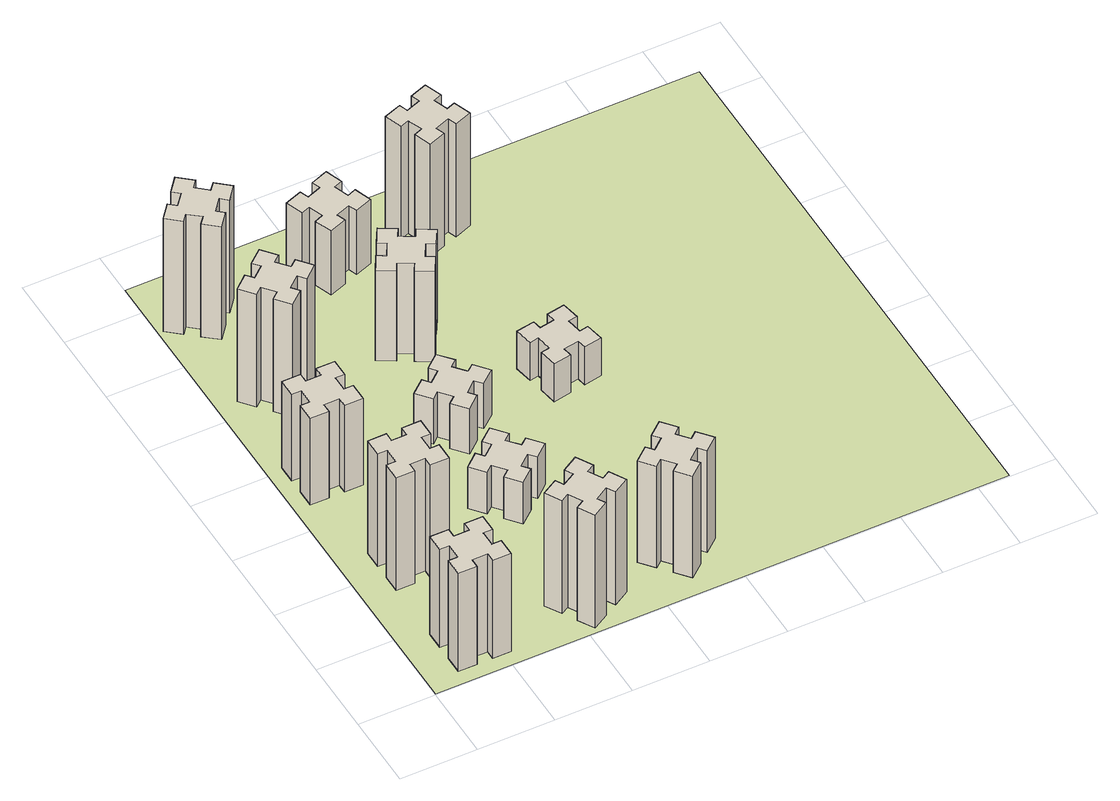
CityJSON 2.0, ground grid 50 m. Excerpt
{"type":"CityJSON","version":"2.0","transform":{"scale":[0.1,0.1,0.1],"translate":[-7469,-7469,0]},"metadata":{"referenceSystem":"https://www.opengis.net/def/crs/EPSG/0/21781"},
"CityObjects":{
"building1":{"type":"Building","attributes":{"class":"1000","function":"1000","usage":"1000","yearOfConstruction":2016,"roofType":"1000","measuredHeight":78,"storeysAboveGround":30,"storeysBelowGround":0},"geometry":[{"type":"Solid","lod":"1","boundaries":[[[[0,1,2,3,4,5,6,7,8,9,10,11,12,13,14,15,16,17,18,19]],[[17,16,20,21]],[[16,15,22,20]],[[15,14,23,22]],[[14,13,24,23]],[[13,12,25,24]],[[12,11,26,25]],[[11,10,27,26]],[[10,9,28,27]],[[9,8,29,28]],[[8,7,30,29]],[[7,6,31,30]],[[6,5,32,31]],[[5,4,33,32]],[[4,3,34,33]],[[3,2,35,34]],[[2,1,36,35]],[[1,0,37,36]],[[0,19,38,37]],[[19,18,39,38]],[[18,17,21,39]],[[24,25,26,27,28,29,30,31,32,33,34,35,36,37,38,39,21,20,22,23]]]]}]},
"building2":{"type":"Building","attributes":{"class":"1000","function":"1000","usage":"1000","yearOfConstruction":2016,"roofType":"1000","measuredHeight":90,"storeysAboveGround":30,"storeysBelowGround":0},"geometry":[{"type":"Solid","lod":"1","boundaries":[[[[40,41,42,43,44,45,46,47,48,49,50,51,52,53,54,55,56,57,58,59]],[[57,56,60,61]],[[56,55,62,60]],[[55,54,63,62]],[[54,53,64,63]],[[53,52,65,64]],[[52,51,66,65]],[[51,50,67,66]],[[50,49,68,67]],[[49,48,69,68]],[[48,47,70,69]],[[47,46,71,70]],[[46,45,72,71]],[[45,44,73,72]],[[44,43,74,73]],[[43,42,75,74]],[[42,41,76,75]],[[41,40,77,76]],[[40,59,78,77]],[[59,58,79,78]],[[58,57,61,79]],[[64,65,66,67,68,69,70,71,72,73,74,75,76,77,78,79,61,60,62,63]]]]}]},
"building3":{"type":"Building","attributes":{"class":"1000","function":"1000","usage":"1000","yearOfConstruction":2016,"roofType":"1000","measuredHeight":69,"storeysAboveGround":30,"storeysBelowGround":0},"geometry":[{"type":"Solid","lod":"1","boundaries":[[[[80,81,82,83,84,85,86,87,88,89,90,91,92,93,94,95,96,97,98,99]],[[97,96,100,101]],[[96,95,102,100]],[[95,94,103,102]],[[94,93,104,103]],[[93,92,105,104]],[[92,91,106,105]],[[91,90,107,106]],[[90,89,108,107]],[[89,88,109,108]],[[88,87,110,109]],[[87,86,111,110]],[[86,85,112,111]],[[85,84,113,112]],[[84,83,114,113]],[[83,82,115,114]],[[82,81,116,115]],[[81,80,117,116]],[[80,99,118,117]],[[99,98,119,118]],[[98,97,101,119]],[[104,105,106,107,108,109,110,111,112,113,114,115,116,117,118,119,101,100,102,103]]]]}]},
"building4":{"type":"Building","attributes":{"class":"1000","function":"1000","usage":"1000","yearOfConstruction":2016,"roofType":"1000","measuredHeight":90,"storeysAboveGround":30,"storeysBelowGround":0},"geometry":[{"type":"Solid","lod":"1","boundaries":[[[[120,121,122,123,124,125,126,127,128,129,130,131,132,133,134,135,136,137,138,139]],[[137,136,140,141]],[[136,135,142,140]],[[135,134,143,142]],[[134,133,144,143]],[[133,132,145,144]],[[132,131,146,145]],[[131,130,147,146]],[[130,129,148,147]],[[129,128,149,148]],[[128,127,150,149]],[[127,126,151,150]],[[126,125,152,151]],[[125,124,153,152]],[[124,123,154,153]],[[123,122,155,154]],[[122,121,156,155]],[[121,120,157,156]],[[120,139,158,157]],[[139,138,159,158]],[[138,137,141,159]],[[144,145,146,147,148,149,150,151,152,153,154,155,156,157,158,159,141,140,142,143]]]]}]},
"building5":{"type":"Building","attributes":{"class":"1000","function":"1000","usage":"1000","yearOfConstruction":2016,"roofType":"1000","measuredHeight":90,"storeysAboveGround":30,"storeysBelowGround":0},"geometry":[{"type":"Solid","lod":"1","boundaries":[[[[160,161,162,163,164,165,166,167,168,169,170,171,172,173,174,175,176,177,178,179]],[[177,176,180,181]],[[176,175,182,180]],[[175,174,183,182]],[[174,173,184,183]],[[173,172,185,184]],[[172,171,186,185]],[[171,170,187,186]],[[170,169,188,187]],[[169,168,189,188]],[[168,167,190,189]],[[167,166,191,190]],[[166,165,192,191]],[[165,164,193,192]],[[164,163,194,193]],[[163,162,195,194]],[[162,161,196,195]],[[161,160,197,196]],[[160,179,198,197]],[[179,178,199,198]],[[178,177,181,199]],[[184,185,186,187,188,189,190,191,192,193,194,195,196,197,198,199,181,180,182,183]]]]}]},
"building6":{"type":"Building","attributes":{"class":"1000","function":"1000","usage":"1000","yearOfConstruction":2016,"roofType":"1000","measuredHeight":90,"storeysAboveGround":30,"storeysBelowGround":0},"geometry":[{"type":"Solid","lod":"1","boundaries":[[[[200,201,202,203,204,205,206,207,208,209,210,211,212,213,214,215,216,217,218,219]],[[217,216,220,221]],[[216,215,222,220]],[[215,214,223,222]],[[214,213,224,223]],[[213,212,225,224]],[[212,211,226,225]],[[211,210,227,226]],[[210,209,228,227]],[[209,208,229,228]],[[208,207,230,229]],[[207,206,231,230]],[[206,205,232,231]],[[205,204,233,232]],[[204,203,234,233]],[[203,202,235,234]],[[202,201,236,235]],[[201,200,237,236]],[[200,219,238,237]],[[219,218,239,238]],[[218,217,221,239]],[[224,225,226,227,228,229,230,231,232,233,234,235,236,237,238,239,221,220,222,223]]]]}]},
"building7":{"type":"Building","attributes":{"class":"1000","function":"1000","usage":"1000","yearOfConstruction":2016,"roofType":"1000","measuredHeight":33,"storeysAboveGround":30,"storeysBelowGround":0},"geometry":[{"type":"Solid","lod":"1","boundaries":[[[[240,241,242,243,244,245,246,247,248,249,250,251,252,253,254,255,256,257,258,259]],[[257,256,260,261]],[[256,255,262,260]],[[255,254,263,262]],[[254,253,264,263]],[[253,252,265,264]],[[252,251,266,265]],[[251,250,267,266]],[[250,249,268,267]],[[249,248,269,268]],[[248,247,270,269]],[[247,246,271,270]],[[246,245,272,271]],[[245,244,273,272]],[[244,243,274,273]],[[243,242,275,274]],[[242,241,276,275]],[[241,240,277,276]],[[240,259,278,277]],[[259,258,279,278]],[[258,257,261,279]],[[264,265,266,267,268,269,270,271,272,273,274,275,276,277,278,279,261,260,262,263]]]]}]},
"building8":{"type":"Building","attributes":{"class":"1000","function":"1000","usage":"1000","yearOfConstruction":2016,"roofType":"1000","measuredHeight":36,"storeysAboveGround":30,"storeysBelowGround":0},"geometry":[{"type":"Solid","lod":"1","boundaries":[[[[280,281,282,283,284,285,286,287,288,289,290,291,292,293,294,295,296,297,298,299]],[[297,296,300,301]],[[296,295,302,300]],[[295,294,303,302]],[[294,293,304,303]],[[293,292,305,304]],[[292,291,306,305]],[[291,290,307,306]],[[290,289,308,307]],[[289,288,309,308]],[[288,287,310,309]],[[287,286,311,310]],[[286,285,312,311]],[[285,284,313,312]],[[284,283,314,313]],[[283,282,315,314]],[[282,281,316,315]],[[281,280,317,316]],[[280,299,318,317]],[[299,298,319,318]],[[298,297,301,319]],[[304,305,306,307,308,309,310,311,312,313,314,315,316,317,318,319,301,300,302,303]]]]}]},
"building9":{"type":"Building","attributes":{"class":"1000","function":"1000","usage":"1000","yearOfConstruction":2016,"roofType":"1000","measuredHeight":81,"storeysAboveGround":30,"storeysBelowGround":0},"geometry":[{"type":"Solid","lod":"1","boundaries":[[[[320,321,322,323,324,325,326,327,328,329,330,331,332,333,334,335,336,337,338,339]],[[337,336,340,341]],[[336,335,342,340]],[[335,334,343,342]],[[334,333,344,343]],[[333,332,345,344]],[[332,331,346,345]],[[331,330,347,346]],[[330,329,348,347]],[[329,328,349,348]],[[328,327,350,349]],[[327,326,351,350]],[[326,325,352,351]],[[325,324,353,352]],[[324,323,354,353]],[[323,322,355,354]],[[322,321,356,355]],[[321,320,357,356]],[[320,339,358,357]],[[339,338,359,358]],[[338,337,341,359]],[[344,345,346,347,348,349,350,351,352,353,354,355,356,357,358,359,341,340,342,343]]]]}]},
"building10":{"type":"Building","attributes":{"class":"1000","function":"1000","usage":"1000","yearOfConstruction":2016,"roofType":"1000","measuredHeight":72,"storeysAboveGround":30,"storeysBelowGround":0},"geometry":[{"type":"Solid","lod":"1","boundaries":[[[[360,361,362,363,364,365,366,367,368,369,370,371,372,373,374,375,376,377,378,379]],[[377,376,380,381]],[[376,375,382,380]],[[375,374,383,382]],[[374,373,384,383]],[[373,372,385,384]],[[372,371,386,385]],[[371,370,387,386]],[[370,369,388,387]],[[369,368,389,388]],[[368,367,390,389]],[[367,366,391,390]],[[366,365,392,391]],[[365,364,393,392]],[[364,363,394,393]],[[363,362,395,394]],[[362,361,396,395]],[[361,360,397,396]],[[360,379,398,397]],[[379,378,399,398]],[[378,377,381,399]],[[384,385,386,387,388,389,390,391,392,393,394,395,396,397,398,399,381,380,382,383]]]]}]},
"building11":{"type":"Building","attributes":{"class":"1000","function":"1000","usage":"1000","yearOfConstruction":2016,"roofType":"1000","measuredHeight":51,"storeysAboveGround":30,"storeysBelowGround":0},"geometry":[{"type":"Solid","lod":"1","boundaries":[[[[400,401,402,403,404,405,406,407,408,409,410,411,412,413,414,415,416,417,418,419]],[[417,416,420,421]],[[416,415,422,420]],[[415,414,423,422]],[[414,413,424,423]],[[413,412,425,424]],[[412,411,426,425]],[[411,410,427,426]],[[410,409,428,427]],[[409,408,429,428]],[[408,407,430,429]],[[407,406,431,430]],[[406,405,432,431]],[[405,404,433,432]],[[404,403,434,433]],[[403,402,435,434]],[[402,401,436,435]],[[401,400,437,436]],[[400,419,438,437]],[[419,418,439,438]],[[418,417,421,439]],[[424,425,426,427,428,429,430,431,432,433,434,435,436,437,438,439,421,420,422,423]]]]}]},
"building12":{"type":"Building","attributes":{"class":"1000","function":"1000","usage":"1000","yearOfConstruction":2016,"roofType":"1000","measuredHeight":30,"storeysAboveGround":30,"storeysBelowGround":0},"geometry":[{"type":"Solid","lod":"1","boundaries":[[[[440,441,442,443,444,445,446,447,448,449,450,451,452,453,454,455,456,457,458,459]],[[457,456,460,461]],[[456,455,462,460]],[[455,454,463,462]],[[454,453,464,463]],[[453,452,465,464]],[[452,451,466,465]],[[451,450,467,466]],[[450,449,468,467]],[[449,448,469,468]],[[448,447,470,469]],[[447,446,471,470]],[[446,445,472,471]],[[445,444,473,472]],[[444,443,474,473]],[[443,442,475,474]],[[442,441,476,475]],[[441,440,477,476]],[[440,459,478,477]],[[459,458,479,478]],[[458,457,461,479]],[[464,465,466,467,468,469,470,471,472,473,474,475,476,477,478,479,461,460,462,463]]]]}]},
"building13":{"type":"Building","attributes":{"class":"1000","function":"1000","usage":"1000","yearOfConstruction":2016,"roofType":"1000","measuredHeight":90,"storeysAboveGround":30,"storeysBelowGround":0},"geometry":[{"type":"Solid","lod":"1","boundaries":[[[[480,481,482,483,484,485,486,487,488,489,490,491,492,493,494,495,496,497,498,499]],[[497,496,500,501]],[[496,495,502,500]],[[495,494,503,502]],[[494,493,504,503]],[[493,492,505,504]],[[492,491,506,505]],[[491,490,507,506]],[[490,489,508,507]],[[489,488,509,508]],[[488,487,510,509]],[[487,486,511,510]],[[486,485,512,511]],[[485,484,513,512]],[[484,483,514,513]],[[483,482,515,514]],[[482,481,516,515]],[[481,480,517,516]],[[480,499,518,517]],[[499,498,519,518]],[[498,497,501,519]],[[504,505,506,507,508,509,510,511,512,513,514,515,516,517,518,519,501,500,502,503]]]]}]},
"landuse1":{"type":"LandUse","attributes":{"name":"plot1","function":"1010"},"geometry":[{"type":"MultiSurface","lod":"1","boundaries":[[[520,521,522,523]]]}]}
},
"vertices":[
[265,325,0],[265,225,0],[205,225,0],[205,105,0],[325,105,0],[325,165,0],[425,165,0],[425,105,0],[545,105,0],[545,225,0],[485,225,0],[485,325,0],[545,325,0],[545,445,0],[425,445,0],[425,385,0],[325,385,0],[325,445,0],[205,445,0],[205,325,0],[325,385,780],[325,445,780],[425,385,780],[425,445,780],[545,445,780],[545,325,780],[485,325,780],[485,225,780],[545,225,780],[545,105,780],[425,105,780],[425,165,780],[325,165,780],[325,105,780],[205,105,780],[205,225,780],[265,225,780],[265,325,780],[205,325,780],[205,445,780],
[265,1065,0],[265,965,0],[205,965,0],[205,845,0],[325,845,0],[325,905,0],[425,905,0],[425,845,0],[545,845,0],[545,965,0],[485,965,0],[485,1065,0],[545,1065,0],[545,1185,0],[425,1185,0],[425,1125,0],[325,1125,0],[325,1185,0],[205,1185,0],[205,1065,0],[325,1125,900],[325,1185,900],[425,1125,900],[425,1185,900],[545,1185,900],[545,1065,900],[485,1065,900],[485,965,900],[545,965,900],[545,845,900],[425,845,900],[425,905,900],[325,905,900],[325,845,900],[205,845,900],[205,965,900],[265,965,900],[265,1065,900],[205,1065,900],[205,1185,900],
[325,1965,0],[225,1965,0],[225,2025,0],[105,2025,0],[105,1905,0],[165,1905,0],[165,1805,0],[105,1805,0],[105,1685,0],[225,1685,0],[225,1745,0],[325,1745,0],[325,1685,0],[445,1685,0],[445,1805,0],[385,1805,0],[385,1905,0],[445,1905,0],[445,2025,0],[325,2025,0],[385,1905,690],[445,1905,690],[385,1805,690],[445,1805,690],[445,1685,690],[325,1685,690],[325,1745,690],[225,1745,690],[225,1685,690],[105,1685,690],[105,1805,690],[165,1805,690],[165,1905,690],[105,1905,690],[105,2025,690],[225,2025,690],[225,1965,690],[325,1965,690],[325,2025,690],[445,2025,690],
[492,2628,0],[427,2704,0],[473,2743,0],[396,2835,0],[304,2758,0],[343,2712,0],[266,2647,0],[228,2693,0],[136,2616,0],[213,2524,0],[259,2563,0],[323,2486,0],[277,2448,0],[354,2356,0],[446,2433,0],[408,2479,0],[484,2543,0],[523,2497,0],[615,2574,0],[538,2666,0],[484,2543,900],[523,2497,900],[408,2479,900],[446,2433,900],[354,2356,900],[277,2448,900],[323,2486,900],[259,2563,900],[213,2524,900],[136,2616,900],[228,2693,900],[266,2647,900],[343,2712,900],[304,2758,900],[396,2835,900],[473,2743,900],[427,2704,900],[492,2628,900],[538,2666,900],[615,2574,900],
[1127,155,0],[1214,205,0],[1244,153,0],[1348,213,0],[1288,317,0],[1236,287,0],[1186,374,0],[1238,404,0],[1178,508,0],[1074,448,0],[1104,396,0],[1017,346,0],[987,398,0],[883,338,0],[943,234,0],[995,264,0],[1045,177,0],[993,147,0],[1053,43,0],[1157,103,0],[1045,177,900],[993,147,900],[995,264,900],[943,234,900],[883,338,900],[987,398,900],[1017,346,900],[1104,396,900],[1074,448,900],[1178,508,900],[1238,404,900],[1186,374,900],[1236,287,900],[1288,317,900],[1348,213,900],[1244,153,900],[1214,205,900],[1127,155,900],[1157,103,900],[1053,43,900],
[384,3387,0],[308,3452,0],[346,3498,0],[254,3575,0],[177,3483,0],[223,3444,0],[159,3368,0],[113,3406,0],[36,3314,0],[128,3237,0],[166,3283,0],[243,3219,0],[204,3173,0],[296,3096,0],[373,3188,0],[327,3226,0],[392,3303,0],[438,3264,0],[515,3356,0],[423,3433,0],[392,3303,900],[438,3264,900],[327,3226,900],[373,3188,900],[296,3096,900],[204,3173,900],[243,3219,900],[166,3283,900],[128,3237,900],[36,3314,900],[113,3406,900],[159,3368,900],[223,3444,900],[177,3483,900],[254,3575,900],[346,3498,900],[308,3452,900],[384,3387,900],[423,3433,900],[515,3356,900],
[1083,1332,0],[1006,1267,0],[968,1313,0],[876,1236,0],[953,1144,0],[999,1183,0],[1063,1106,0],[1017,1068,0],[1094,976,0],[1186,1053,0],[1148,1099,0],[1224,1163,0],[1263,1117,0],[1355,1194,0],[1278,1286,0],[1232,1248,0],[1167,1324,0],[1213,1363,0],[1136,1455,0],[1044,1378,0],[1167,1324,330],[1213,1363,330],[1232,1248,330],[1278,1286,330],[1355,1194,330],[1263,1117,330],[1224,1163,330],[1148,1099,330],[1186,1053,330],[1094,976,330],[1017,1068,330],[1063,1106,330],[999,1183,330],[953,1144,330],[876,1236,330],[968,1313,330],[1006,1267,330],[1083,1332,330],[1044,1378,330],[1136,1455,330],
[1083,1972,0],[1006,1907,0],[968,1953,0],[876,1876,0],[953,1784,0],[999,1823,0],[1063,1746,0],[1017,1708,0],[1094,1616,0],[1186,1693,0],[1148,1739,0],[1224,1803,0],[1263,1757,0],[1355,1834,0],[1278,1926,0],[1232,1888,0],[1167,1964,0],[1213,2003,0],[1136,2095,0],[1044,2018,0],[1167,1964,360],[1213,2003,360],[1232,1888,360],[1278,1926,360],[1355,1834,360],[1263,1757,360],[1224,1803,360],[1148,1739,360],[1186,1693,360],[1094,1616,360],[1017,1708,360],[1063,1746,360],[999,1823,360],[953,1784,360],[876,1876,360],[968,1953,360],[1006,1907,360],[1083,1972,360],[1044,2018,360],[1136,2095,360],
[1872,408,0],[1807,484,0],[1853,523,0],[1776,615,0],[1684,538,0],[1723,492,0],[1646,427,0],[1608,473,0],[1516,396,0],[1593,304,0],[1639,343,0],[1703,266,0],[1657,228,0],[1734,136,0],[1826,213,0],[1788,259,0],[1864,323,0],[1903,277,0],[1995,354,0],[1918,446,0],[1864,323,810],[1903,277,810],[1788,259,810],[1826,213,810],[1734,136,810],[1657,228,810],[1703,266,810],[1639,343,810],[1593,304,810],[1516,396,810],[1608,473,810],[1646,427,810],[1723,492,810],[1684,538,810],[1776,615,810],[1853,523,810],[1807,484,810],[1872,408,810],[1918,446,810],[1995,354,810],
[1314,2666,0],[1227,2716,0],[1257,2768,0],[1153,2828,0],[1093,2724,0],[1145,2694,0],[1095,2607,0],[1043,2637,0],[983,2533,0],[1087,2473,0],[1117,2525,0],[1204,2475,0],[1174,2423,0],[1278,2363,0],[1338,2467,0],[1286,2497,0],[1336,2584,0],[1388,2554,0],[1448,2658,0],[1344,2718,0],[1336,2584,720],[1388,2554,720],[1286,2497,720],[1338,2467,720],[1278,2363,720],[1174,2423,720],[1204,2475,720],[1117,2525,720],[1087,2473,720],[983,2533,720],[1043,2637,720],[1095,2607,720],[1145,2694,720],[1093,2724,720],[1153,2828,720],[1257,2768,720],[1227,2716,720],[1314,2666,720],[1344,2718,720],[1448,2658,720],
[1125,3456,0],[1031,3422,0],[1010,3478,0],[897,3437,0],[939,3324,0],[995,3345,0],[1029,3251,0],[973,3230,0],[1014,3117,0],[1127,3159,0],[1106,3215,0],[1200,3249,0],[1220,3193,0],[1333,3234,0],[1292,3347,0],[1236,3326,0],[1202,3420,0],[1258,3440,0],[1217,3553,0],[1104,3512,0],[1202,3420,510],[1258,3440,510],[1236,3326,510],[1292,3347,510],[1333,3234,510],[1220,3193,510],[1200,3249,510],[1106,3215,510],[1127,3159,510],[1014,3117,510],[973,3230,510],[1029,3251,510],[995,3345,510],[939,3324,510],[897,3437,510],[1010,3478,510],[1031,3422,510],[1125,3456,510],[1104,3512,510],[1217,3553,510],
[1972,1925,0],[1955,2024,0],[2014,2034,0],[1993,2152,0],[1875,2131,0],[1885,2072,0],[1787,2055,0],[1777,2114,0],[1658,2093,0],[1679,1975,0],[1738,1985,0],[1756,1887,0],[1697,1877,0],[1717,1758,0],[1836,1779,0],[1825,1838,0],[1924,1856,0],[1934,1797,0],[2052,1817,0],[2031,1936,0],[1924,1856,300],[1934,1797,300],[1825,1838,300],[1836,1779,300],[1717,1758,300],[1697,1877,300],[1756,1887,300],[1738,1985,300],[1679,1975,300],[1658,2093,300],[1777,2114,300],[1787,2055,300],[1885,2072,300],[1875,2131,300],[1993,2152,300],[2014,2034,300],[1955,2024,300],[1972,1925,300],[2031,1936,300],[2052,1817,300],
[1635,3345,0],[1669,3251,0],[1613,3230,0],[1654,3117,0],[1767,3159,0],[1746,3215,0],[1840,3249,0],[1860,3193,0],[1973,3234,0],[1932,3347,0],[1876,3326,0],[1842,3420,0],[1898,3440,0],[1857,3553,0],[1744,3512,0],[1765,3456,0],[1671,3422,0],[1650,3478,0],[1537,3437,0],[1579,3324,0],[1671,3422,900],[1650,3478,900],[1765,3456,900],[1744,3512,900],[1857,3553,900],[1898,3440,900],[1842,3420,900],[1876,3326,900],[1932,3347,900],[1973,3234,900],[1860,3193,900],[1840,3249,900],[1746,3215,900],[1767,3159,900],[1654,3117,900],[1613,3230,900],[1669,3251,900],[1635,3345,900],[1579,3324,900],[1537,3437,900],
[5,3705,0],[3705,3705,0],[3705,5,0],[5,5,0]
]}
